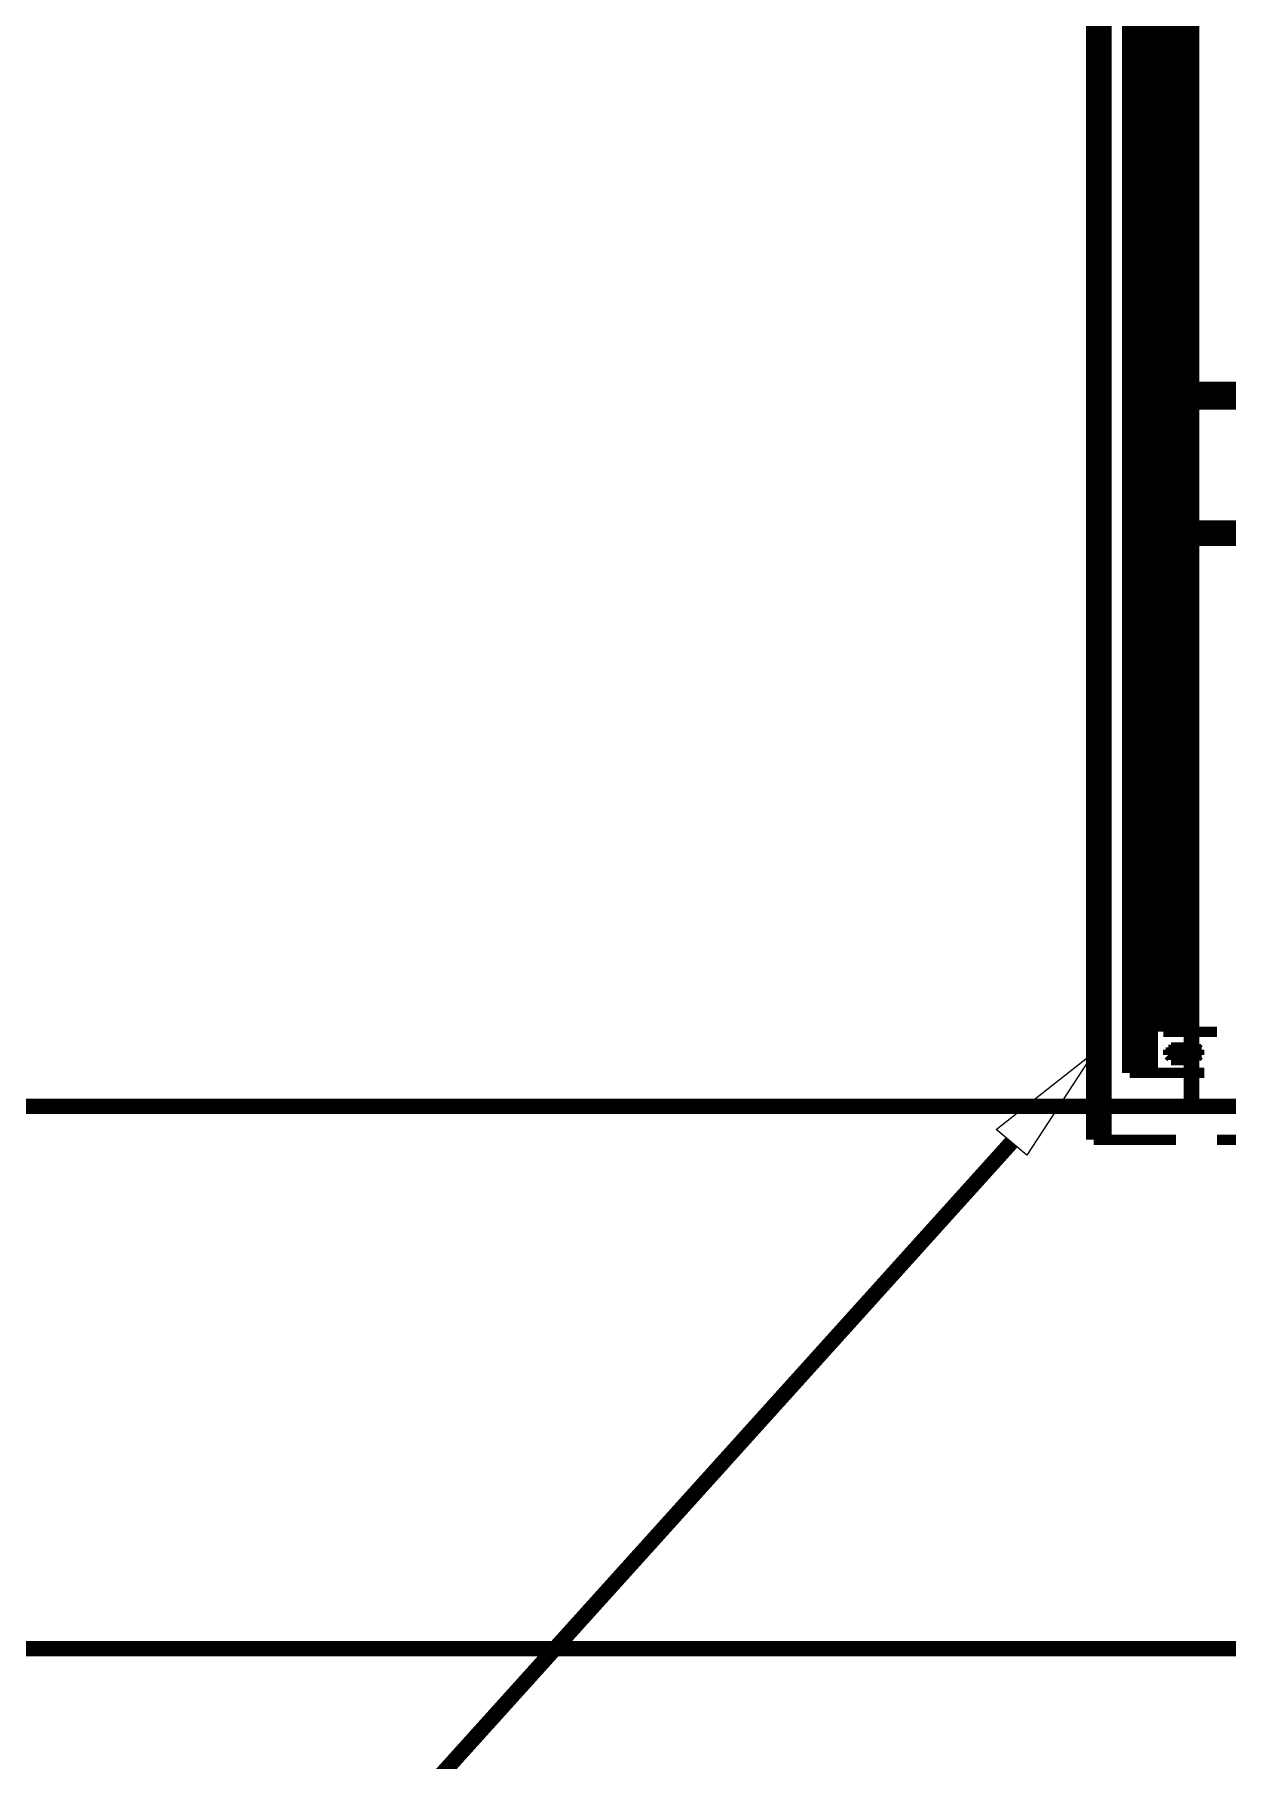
# Model space of a CAD drawing. Extents: x 0.1 to 11.6, y 0.3 to 16.2.
# Drawn here: x 6.572 to 7.345, y 11.874 to 12.993 of the extents above; entities that cross this region are included whole.
import ezdxf

# ---------------------------------------------------------------- set-up
doc = ezdxf.new("R2010")
doc.units = 0
doc.header["$MEASUREMENT"] = 0

msp = doc.modelspace()

# ---------------------------------------------------------------- linework, layer by layer
at = {"color": 0}
for points, const_width in [([(7.25836, 13.1533), (7.25836, 12.2767)], 0.01), ([(7.26497, 13.1533), (7.26497, 12.2767)], 0.01), ([(7.32167, 13.1317), (7.32167, 12.2983)], 0.01), ([(7.28168, 13.11), (7.28168, 12.32)], 0.01), ([(7.285, 13.11), (7.285, 12.32)], 0.01), ([(7.29335, 13.11), (7.29335, 12.32)], 0.01), ([(7.29497, 13.11), (7.29497, 12.32)], 0.01), ([(7.30333, 12.3467), (7.30333, 13.0833)], 0.01), ([(7.31, 12.3467), (7.31, 13.0833)], 0.01), ([(7.31168, 12.3467), (7.31168, 13.0833)], 0.01), ([(7.29497, 12.8817), (7.28999, 12.8817)], 0.01), ([(7.30165, 12.8817), (7.29497, 12.8817)], 0.01), ([(7.30333, 12.8817), (7.30165, 12.8817)], 0.01), ([(7.28999, 12.8717), (7.29497, 12.8717)], 0.01), ([(7.29497, 12.8717), (7.30165, 12.8717)], 0.01), ([(7.30165, 12.8717), (7.30333, 12.8717)], 0.01), ([(7.31999, 12.7633), (7.31999, 12.755)], 0.01), ([(7.31999, 12.7633), (7.37668, 12.7633)], 0.01), ([(7.31999, 12.755), (7.37668, 12.755)], 0.01), ([(7.29497, 12.72), (7.28999, 12.72)], 0.01), ([(7.28999, 12.71), (7.29497, 12.71)], 0.01), ([(7.30165, 12.7183), (7.29497, 12.7183)], 0.01), ([(7.29497, 12.71), (7.30165, 12.71)], 0.01), ([(7.30333, 12.7183), (7.30165, 12.7183)], 0.01), ([(7.30165, 12.71), (7.30333, 12.71)], 0.01), ([(7.31999, 12.6733), (7.31999, 12.6667)], 0.01), ([(7.31999, 12.6733), (7.37668, 12.6733)], 0.01), ([(7.31999, 12.6667), (7.37668, 12.6667)], 0.01), ([(7.29497, 12.5566), (7.28999, 12.5566)], 0.01), ([(7.30165, 12.5566), (7.29497, 12.5566)], 0.01), ([(7.30333, 12.5566), (7.30165, 12.5566)], 0.01), ([(7.28999, 12.5467), (7.29497, 12.5467)], 0.01), ([(7.29497, 12.5483), (7.30165, 12.5483)], 0.01), ([(7.30165, 12.5483), (7.30333, 12.5483)], 0.01), ([(7.29497, 12.395), (7.28999, 12.395)], 0.01), ([(7.30165, 12.395), (7.29497, 12.395)], 0.01), ([(7.30333, 12.395), (7.30165, 12.395)], 0.01), ([(7.28999, 12.385), (7.29497, 12.385)], 0.01), ([(7.29497, 12.385), (7.30165, 12.385)], 0.01), ([(7.30165, 12.385), (7.30333, 12.385)], 0.01), ([(7.31, 12.3467), (7.30333, 12.3467)], 0.00667), ([(7.31168, 12.3467), (7.31, 12.3467)], 0.00667), ([(7.33832, 12.3467), (7.31168, 12.3467)], 0.00667), ([(7.30832, 12.335), (7.30664, 12.335)], 0.00667), ([(7.30664, 12.335), (7.30664, 12.3333)], 0.00667), ([(7.30664, 12.3333), (7.30664, 12.3317)], 0.00667), ([(7.30664, 12.3317), (7.30832, 12.3317)], 0.00667), ([(7.30664, 12.3317), (7.30832, 12.33)], 0.00667), ([(7.31, 12.3366), (7.30832, 12.3366)], 0.00667), ([(7.30832, 12.3366), (7.31, 12.3366)], 0.00667), ([(7.30832, 12.3366), (7.30832, 12.335)], 0.00667), ([(7.30832, 12.33), (7.31, 12.33)], 0.00667), ([(7.30832, 12.33), (7.30832, 12.3283)], 0.00667), ([(7.31168, 12.3366), (7.31, 12.3366)], 0.00667), ([(7.31, 12.3366), (7.31168, 12.3366)], 0.00667), ([(7.31332, 12.3366), (7.31, 12.3366)], 0.00667), ([(7.31332, 12.3366), (7.31168, 12.3366)], 0.00667), ([(7.31168, 12.3366), (7.31168, 12.335)], 0.00667), ([(7.31168, 12.335), (7.31168, 12.3366)], 0.00667), ([(7.31168, 12.3366), (7.31332, 12.3366)], 0.00667), ([(7.31332, 12.3366), (7.31168, 12.3366)], 0.00667), ([(7.31168, 12.3366), (7.31168, 12.335)], 0.00667), ([(7.31168, 12.335), (7.31332, 12.335)], 0.00667), ([(7.31168, 12.335), (7.31168, 12.3333)], 0.00667), ([(7.31332, 12.3333), (7.31168, 12.335)], 0.00667), ([(7.31168, 12.335), (7.31168, 12.3333)], 0.00667), ([(7.31168, 12.3333), (7.31168, 12.3317)], 0.00667), ([(7.31168, 12.3333), (7.31332, 12.3333)], 0.00667), ([(7.31168, 12.3333), (7.31168, 12.3317)], 0.00667), ([(7.31168, 12.3317), (7.31332, 12.3317)], 0.00667), ([(7.31168, 12.3317), (7.31168, 12.33)], 0.00667), ([(7.31168, 12.33), (7.31332, 12.3317)], 0.00667), ([(7.31168, 12.3317), (7.31168, 12.33)], 0.00667), ([(7.31168, 12.33), (7.31332, 12.33)], 0.00667), ([(7.31168, 12.3283), (7.31168, 12.33)], 0.00667), ([(7.31168, 12.33), (7.31332, 12.33)], 0.00667), ([(7.31168, 12.33), (7.31332, 12.33)], 0.00667), ([(7.31168, 12.33), (7.31332, 12.3283)], 0.00667), ([(7.315, 12.3366), (7.31332, 12.3366)], 0.00667), ([(7.31332, 12.3366), (7.315, 12.3366)], 0.00667), ([(7.31332, 12.3366), (7.315, 12.3366)], 0.00667), ([(7.31332, 12.3366), (7.315, 12.3366)], 0.00667), ([(7.315, 12.3366), (7.31332, 12.3366)], 0.00667), ([(7.31999, 12.3366), (7.31332, 12.3366)], 0.00667), ([(7.31332, 12.3333), (7.315, 12.3333)], 0.00667), ([(7.31332, 12.3317), (7.31332, 12.3333)], 0.00667), ([(7.31332, 12.33), (7.31332, 12.3283)], 0.00667), ([(7.31668, 12.335), (7.315, 12.3366)], 0.00667), ([(7.315, 12.3366), (7.31668, 12.3366)], 0.00667), ([(7.315, 12.3366), (7.31668, 12.3366)], 0.00667), ([(7.31668, 12.3366), (7.315, 12.3366)], 0.00667), ([(7.315, 12.3366), (7.31668, 12.3366)], 0.00667), ([(7.315, 12.3283), (7.315, 12.33)], 0.00667), ([(7.315, 12.33), (7.31668, 12.33)], 0.00667), ([(7.315, 12.3283), (7.315, 12.33)], 0.00667), ([(7.315, 12.33), (7.31668, 12.33)], 0.00667), ([(7.31668, 12.335), (7.31668, 12.3366)], 0.00667), ([(7.31668, 12.3333), (7.31668, 12.335)], 0.00667), ([(7.31668, 12.335), (7.31836, 12.335)], 0.00667), ([(7.31668, 12.3333), (7.31668, 12.335)], 0.00667), ([(7.31668, 12.3317), (7.31668, 12.3333)], 0.00667), ([(7.31668, 12.3317), (7.31668, 12.3333)], 0.00667), ([(7.31668, 12.3333), (7.31836, 12.3333)], 0.00667), ([(7.31668, 12.33), (7.31668, 12.3317)], 0.00667), ([(7.31668, 12.3317), (7.31836, 12.3317)], 0.00667), ([(7.31668, 12.33), (7.31668, 12.3317)], 0.00667), ([(7.31999, 12.3366), (7.31836, 12.3366)], 0.00667), ([(7.31836, 12.3366), (7.31836, 12.335)], 0.00667), ([(7.31999, 12.3366), (7.31836, 12.3366)], 0.00667), ([(7.31836, 12.3366), (7.31836, 12.335)], 0.00667), ([(7.31836, 12.335), (7.31836, 12.3333)], 0.00667), ([(7.31836, 12.335), (7.31836, 12.3333)], 0.00667), ([(7.31836, 12.3333), (7.31999, 12.3333)], 0.00667), ([(7.31836, 12.3333), (7.31836, 12.3317)], 0.00667), ([(7.31836, 12.3333), (7.31999, 12.3333)], 0.00667), ([(7.31836, 12.3333), (7.31836, 12.3317)], 0.00667), ([(7.31836, 12.3317), (7.31836, 12.33)], 0.00667), ([(7.31836, 12.3317), (7.31836, 12.33)], 0.00667), ([(7.31836, 12.33), (7.31999, 12.33)], 0.00667), ([(7.31836, 12.33), (7.31999, 12.3283)], 0.00667), ([(7.31836, 12.33), (7.31999, 12.33)], 0.00667), ([(7.31836, 12.33), (7.31999, 12.3283)], 0.00667), ([(7.31999, 12.3366), (7.32167, 12.3366)], 0.00667), ([(7.31999, 12.3366), (7.32167, 12.3366)], 0.00667), ([(7.32167, 12.3366), (7.31999, 12.3366)], 0.00667), ([(7.31999, 12.3366), (7.32167, 12.3366)], 0.00667), ([(7.31999, 12.3366), (7.32167, 12.3366)], 0.00667), ([(7.32167, 12.3366), (7.31999, 12.3366)], 0.00667), ([(7.32335, 12.3366), (7.31999, 12.3366)], 0.00667), ([(7.32167, 12.335), (7.31999, 12.3333)], 0.00667), ([(7.31999, 12.3333), (7.32167, 12.3333)], 0.00667), ([(7.31999, 12.3333), (7.31999, 12.3317)], 0.00667), ([(7.31999, 12.3317), (7.32167, 12.33)], 0.00667), ([(7.32335, 12.3366), (7.32167, 12.3366)], 0.00667), ([(7.32167, 12.3366), (7.32335, 12.3366)], 0.00667), ([(7.32167, 12.3366), (7.32167, 12.335)], 0.00667), ([(7.32335, 12.3366), (7.32167, 12.3366)], 0.00667), ([(7.32167, 12.3366), (7.32335, 12.3366)], 0.00667), ([(7.32335, 12.3366), (7.32167, 12.3366)], 0.00667), ([(7.32167, 12.3366), (7.32335, 12.3366)], 0.00667), ([(7.32167, 12.33), (7.32335, 12.33)], 0.00667), ([(7.32167, 12.33), (7.32167, 12.3283)], 0.00667), ([(7.32167, 12.3283), (7.32167, 12.33)], 0.00667), ([(7.32167, 12.33), (7.32335, 12.33)], 0.00667), ([(7.32167, 12.3283), (7.32167, 12.33)], 0.00667), ([(7.32167, 12.33), (7.32335, 12.33)], 0.00667), ([(7.32335, 12.3366), (7.32497, 12.3366)], 0.00667), ([(7.32497, 12.3366), (7.32335, 12.3366)], 0.00667), ([(7.32335, 12.3366), (7.32497, 12.3366)], 0.00667), ([(7.32335, 12.335), (7.32335, 12.3366)], 0.00667), ([(7.32335, 12.335), (7.32335, 12.3366)], 0.00667), ([(7.32335, 12.3333), (7.32335, 12.335)], 0.00667), ([(7.32335, 12.3333), (7.32335, 12.335)], 0.00667), ([(7.32335, 12.3317), (7.32335, 12.3333)], 0.00667), ([(7.32335, 12.3333), (7.32497, 12.3333)], 0.00667), ([(7.32335, 12.3317), (7.32335, 12.3333)], 0.00667), ([(7.32335, 12.3333), (7.32497, 12.3333)], 0.00667), ([(7.32335, 12.33), (7.32335, 12.3317)], 0.00667), ([(7.32335, 12.33), (7.32335, 12.3317)], 0.00667), ([(7.32667, 12.335), (7.32497, 12.3366)], 0.00667), ([(7.32497, 12.3366), (7.32667, 12.3366)], 0.00667), ([(7.32497, 12.33), (7.32667, 12.3317)], 0.00667), ([(7.32497, 12.3283), (7.32497, 12.33)], 0.00667), ([(7.32497, 12.33), (7.32667, 12.33)], 0.00667), ([(7.32667, 12.3333), (7.32667, 12.335)], 0.00667), ([(7.32667, 12.3317), (7.32667, 12.3333)], 0.00667), ([(7.32667, 12.3333), (7.32835, 12.3333)], 0.00667), ([(7.28168, 12.32), (7.285, 12.32)], 0.00667), ([(7.285, 12.32), (7.29335, 12.32)], 0.00667), ([(7.29497, 12.32), (7.29335, 12.32)], 0.00667), ([(7.29497, 12.32), (7.33003, 12.32)], 0.00667), ([(7.30832, 12.3283), (7.31, 12.3283)], 0.00667), ([(7.31, 12.3283), (7.31168, 12.3283)], 0.00667), ([(7.31, 12.3283), (7.31168, 12.3283)], 0.00667), ([(7.31, 12.3283), (7.31332, 12.3283)], 0.00667), ([(7.31332, 12.3283), (7.315, 12.3283)], 0.00667), ([(7.31332, 12.3283), (7.315, 12.3283)], 0.00667), ([(7.31332, 12.3283), (7.315, 12.3283)], 0.00667), ([(7.31332, 12.3283), (7.315, 12.3283)], 0.00667), ([(7.31332, 12.3283), (7.31999, 12.3283)], 0.00667), ([(7.315, 12.3283), (7.31668, 12.3283)], 0.00667), ([(7.31999, 12.3283), (7.32167, 12.3283)], 0.00667), ([(7.31999, 12.3283), (7.32167, 12.3283)], 0.00667), ([(7.31999, 12.3283), (7.32167, 12.3283)], 0.00667), ([(7.31999, 12.3283), (7.32167, 12.3283)], 0.00667), ([(7.31999, 12.3283), (7.32335, 12.3283)], 0.00667), ([(7.32167, 12.3283), (7.32335, 12.3283)], 0.00667), ([(7.32167, 12.3283), (7.32335, 12.3283)], 0.00667), ([(7.32167, 12.3283), (7.32335, 12.3283)], 0.00667), ([(7.32335, 12.3283), (7.32497, 12.3283)], 0.00667), ([(7.32335, 12.3283), (7.32497, 12.3283)], 0.00667), ([(8.02333, 12.2983), (6.23335, 12.2983)], 0.01), ([(7.20503, 12.275), (6.82335, 11.8517)], 0.01), ([(7.26497, 12.2767), (7.25836, 12.2767)], 0.00667), ([(7.26497, 12.2767), (7.31168, 12.2767)], 0.00667), ([(7.33832, 12.2767), (7.38835, 12.2767)], 0.00667), ([(4.55832, 11.9467), (7.84831, 11.9467)], 0.01)]:
    msp.add_lwpolyline(points, dxfattribs=dict(at, const_width=const_width))
at = {"color": 0, "const_width": 0.01}
for points in [[(7.30333, 12.8717), (7.30501, 12.8733), (7.30664, 12.875), (7.30664, 12.8767), (7.30664, 12.8783), (7.30664, 12.88), (7.30501, 12.88), (7.30333, 12.8817), (7.30333, 12.88), (7.30165, 12.88), (7.30165, 12.8783), (7.30165, 12.8767), (7.30165, 12.875), (7.30165, 12.8733), (7.30333, 12.8733), (7.30333, 12.8717)], [(7.29335, 12.8767), (7.29335, 12.8783), (7.29335, 12.88), (7.29167, 12.8817), (7.28999, 12.8817), (7.28836, 12.8817), (7.28668, 12.88), (7.28668, 12.8783), (7.28668, 12.8767), (7.28668, 12.875), (7.28668, 12.8733), (7.28836, 12.8733), (7.28836, 12.8717), (7.28999, 12.8717), (7.29167, 12.8717), (7.29335, 12.8733), (7.29335, 12.875), (7.29335, 12.8767)], [(7.29497, 12.8717), (7.29665, 12.8717), (7.29665, 12.8733), (7.29665, 12.875), (7.29833, 12.8767), (7.29833, 12.8783), (7.29665, 12.8783), (7.29665, 12.88), (7.29665, 12.8817), (7.29497, 12.8817), (7.29335, 12.8817), (7.29167, 12.8817), (7.29167, 12.88), (7.29167, 12.8783), (7.29167, 12.8767), (7.29167, 12.875), (7.29167, 12.8733), (7.29335, 12.8717), (7.29497, 12.8717)], [(7.29497, 12.8717), (7.29497, 12.8733), (7.29665, 12.8733), (7.29665, 12.875), (7.29665, 12.8767), (7.29665, 12.8783), (7.29665, 12.88), (7.29497, 12.88), (7.29497, 12.8817), (7.29335, 12.8817), (7.29335, 12.88), (7.29167, 12.88), (7.29167, 12.8783), (7.29167, 12.8767), (7.29167, 12.875), (7.29167, 12.8733), (7.29335, 12.8733), (7.29497, 12.8717)], [(7.30165, 12.8717), (7.30165, 12.8733), (7.30333, 12.8733), (7.30333, 12.875), (7.30333, 12.8767), (7.30333, 12.8783), (7.30333, 12.88), (7.30165, 12.88), (7.30165, 12.8817), (7.30003, 12.8817), (7.30003, 12.88), (7.29833, 12.88), (7.29833, 12.8783), (7.29833, 12.8767), (7.29833, 12.875), (7.29833, 12.8733), (7.30003, 12.8733), (7.30165, 12.8717)], [(7.30165, 12.8717), (7.30165, 12.8733), (7.30333, 12.8733), (7.30333, 12.875), (7.30333, 12.8767), (7.30333, 12.8783), (7.30333, 12.88), (7.30165, 12.88), (7.30165, 12.8817), (7.30003, 12.8817), (7.30003, 12.88), (7.29833, 12.88), (7.29833, 12.8783), (7.29833, 12.8767), (7.29833, 12.875), (7.29833, 12.8733), (7.30003, 12.8733), (7.30165, 12.8717)], [(7.29335, 12.715), (7.29335, 12.7167), (7.29335, 12.7183), (7.29167, 12.7183), (7.29167, 12.72), (7.28999, 12.72), (7.28836, 12.72), (7.28836, 12.7183), (7.28668, 12.7183), (7.28668, 12.7167), (7.28668, 12.715), (7.28668, 12.7133), (7.28668, 12.7116), (7.28836, 12.71), (7.28999, 12.71), (7.29167, 12.71), (7.29335, 12.7116), (7.29335, 12.7133), (7.29335, 12.715)], [(7.29497, 12.71), (7.29665, 12.71), (7.29665, 12.7116), (7.29665, 12.7133), (7.29833, 12.715), (7.29665, 12.7167), (7.29665, 12.7183), (7.29497, 12.72), (7.29335, 12.72), (7.29167, 12.7183), (7.29167, 12.7167), (7.29167, 12.715), (7.29167, 12.7133), (7.29167, 12.7116), (7.29167, 12.71), (7.29335, 12.71), (7.29497, 12.71)], [(7.29497, 12.71), (7.29665, 12.7116), (7.29665, 12.7133), (7.29665, 12.715), (7.29665, 12.7167), (7.29665, 12.7183), (7.29497, 12.7183), (7.29335, 12.7183), (7.29167, 12.7183), (7.29167, 12.7167), (7.29167, 12.715), (7.29167, 12.7133), (7.29167, 12.7116), (7.29335, 12.71), (7.29497, 12.71)], [(7.30165, 12.71), (7.30333, 12.7116), (7.30333, 12.7133), (7.30333, 12.715), (7.30333, 12.7167), (7.30333, 12.7183), (7.30165, 12.7183), (7.30003, 12.7183), (7.29833, 12.7167), (7.29833, 12.715), (7.29833, 12.7133), (7.29833, 12.7116), (7.30003, 12.71), (7.30165, 12.71)], [(7.30165, 12.71), (7.30333, 12.7116), (7.30333, 12.7133), (7.30333, 12.715), (7.30333, 12.7167), (7.30333, 12.7183), (7.30165, 12.7183), (7.30003, 12.7183), (7.29833, 12.7167), (7.29833, 12.715), (7.29833, 12.7133), (7.29833, 12.7116), (7.30003, 12.71), (7.30165, 12.71)], [(7.30333, 12.71), (7.30501, 12.71), (7.30501, 12.7116), (7.30664, 12.7116), (7.30664, 12.7133), (7.30664, 12.715), (7.30664, 12.7167), (7.30501, 12.7183), (7.30333, 12.7183), (7.30165, 12.7183), (7.30165, 12.7167), (7.30165, 12.715), (7.30165, 12.7133), (7.30165, 12.7116), (7.30165, 12.71), (7.30333, 12.71)], [(7.29335, 12.5517), (7.29335, 12.5533), (7.29335, 12.555), (7.29167, 12.5566), (7.28999, 12.5566), (7.28836, 12.5566), (7.28668, 12.555), (7.28668, 12.5533), (7.28668, 12.5517), (7.28668, 12.55), (7.28668, 12.5483), (7.28836, 12.5483), (7.28836, 12.5467), (7.28999, 12.5467), (7.29167, 12.5467), (7.29167, 12.5483), (7.29335, 12.5483), (7.29335, 12.55), (7.29335, 12.5517)], [(7.29497, 12.5467), (7.29665, 12.5483), (7.29665, 12.55), (7.29833, 12.5517), (7.29833, 12.5533), (7.29665, 12.555), (7.29665, 12.5566), (7.29497, 12.5566), (7.29335, 12.5566), (7.29167, 12.5566), (7.29167, 12.555), (7.29167, 12.5533), (7.29167, 12.5517), (7.29167, 12.55), (7.29167, 12.5483), (7.29335, 12.5483), (7.29335, 12.5467), (7.29497, 12.5467)], [(7.29497, 12.5483), (7.29665, 12.55), (7.29665, 12.5517), (7.29665, 12.5533), (7.29665, 12.555), (7.29497, 12.5566), (7.29335, 12.5566), (7.29167, 12.555), (7.29167, 12.5533), (7.29167, 12.5517), (7.29167, 12.55), (7.29335, 12.5483), (7.29497, 12.5483)], [(7.30165, 12.5483), (7.30333, 12.55), (7.30333, 12.5517), (7.30333, 12.5533), (7.30333, 12.555), (7.30165, 12.5566), (7.30003, 12.5566), (7.30003, 12.555), (7.29833, 12.555), (7.29833, 12.5533), (7.29833, 12.5517), (7.29833, 12.55), (7.30003, 12.5483), (7.30165, 12.5483)], [(7.30165, 12.5483), (7.30333, 12.55), (7.30333, 12.5517), (7.30333, 12.5533), (7.30333, 12.555), (7.30165, 12.5566), (7.30003, 12.5566), (7.30003, 12.555), (7.29833, 12.555), (7.29833, 12.5533), (7.29833, 12.5517), (7.29833, 12.55), (7.30003, 12.5483), (7.30165, 12.5483)], [(7.30333, 12.5483), (7.30501, 12.5483), (7.30501, 12.55), (7.30664, 12.55), (7.30664, 12.5517), (7.30664, 12.5533), (7.30664, 12.555), (7.30501, 12.555), (7.30501, 12.5566), (7.30333, 12.5566), (7.30165, 12.555), (7.30165, 12.5533), (7.30165, 12.5517), (7.30165, 12.55), (7.30165, 12.5483), (7.30333, 12.5483)], [(7.29335, 12.39), (7.29335, 12.3917), (7.29335, 12.3933), (7.29167, 12.395), (7.28999, 12.395), (7.28836, 12.395), (7.28836, 12.3933), (7.28668, 12.3933), (7.28668, 12.3917), (7.28668, 12.39), (7.28668, 12.3883), (7.28668, 12.3867), (7.28836, 12.3867), (7.28836, 12.385), (7.28999, 12.385), (7.29167, 12.385), (7.29335, 12.3867), (7.29335, 12.3883), (7.29335, 12.39)], [(7.29497, 12.385), (7.29665, 12.385), (7.29665, 12.3867), (7.29665, 12.3883), (7.29833, 12.39), (7.29833, 12.3917), (7.29665, 12.3917), (7.29665, 12.3933), (7.29665, 12.395), (7.29497, 12.395), (7.29335, 12.395), (7.29167, 12.395), (7.29167, 12.3933), (7.29167, 12.3917), (7.29167, 12.39), (7.29167, 12.3883), (7.29167, 12.3867), (7.29335, 12.385), (7.29497, 12.385)], [(7.29497, 12.385), (7.29497, 12.3867), (7.29665, 12.3867), (7.29665, 12.3883), (7.29665, 12.39), (7.29665, 12.3917), (7.29665, 12.3933), (7.29497, 12.3933), (7.29497, 12.395), (7.29335, 12.395), (7.29335, 12.3933), (7.29167, 12.3933), (7.29167, 12.3917), (7.29167, 12.39), (7.29167, 12.3883), (7.29167, 12.3867), (7.29335, 12.3867), (7.29335, 12.385), (7.29497, 12.385)], [(7.30165, 12.385), (7.30165, 12.3867), (7.30333, 12.3867), (7.30333, 12.3883), (7.30333, 12.39), (7.30333, 12.3917), (7.30333, 12.3933), (7.30165, 12.3933), (7.30165, 12.395), (7.30003, 12.395), (7.30003, 12.3933), (7.29833, 12.3917), (7.29833, 12.39), (7.29833, 12.3883), (7.29833, 12.3867), (7.30003, 12.3867), (7.30003, 12.385), (7.30165, 12.385)], [(7.30165, 12.385), (7.30165, 12.3867), (7.30333, 12.3867), (7.30333, 12.3883), (7.30333, 12.39), (7.30333, 12.3917), (7.30333, 12.3933), (7.30165, 12.3933), (7.30165, 12.395), (7.30003, 12.395), (7.30003, 12.3933), (7.29833, 12.3917), (7.29833, 12.39), (7.29833, 12.3883), (7.29833, 12.3867), (7.30003, 12.3867), (7.30003, 12.385), (7.30165, 12.385)], [(7.30333, 12.385), (7.30501, 12.385), (7.30501, 12.3867), (7.30664, 12.3883), (7.30664, 12.39), (7.30664, 12.3917), (7.30501, 12.3933), (7.30333, 12.395), (7.30333, 12.3933), (7.30165, 12.3933), (7.30165, 12.3917), (7.30165, 12.39), (7.30165, 12.3883), (7.30165, 12.3867), (7.30333, 12.385)]]:
    msp.add_lwpolyline(points, close=True, dxfattribs=at)
at = {"color": 0}
msp.add_lwpolyline([(7.19499, 12.2833), (7.25836, 12.3333), (7.215, 12.2667), (7.19499, 12.2833)], close=True, dxfattribs=at)

doc.saveas('drawing.dxf')
